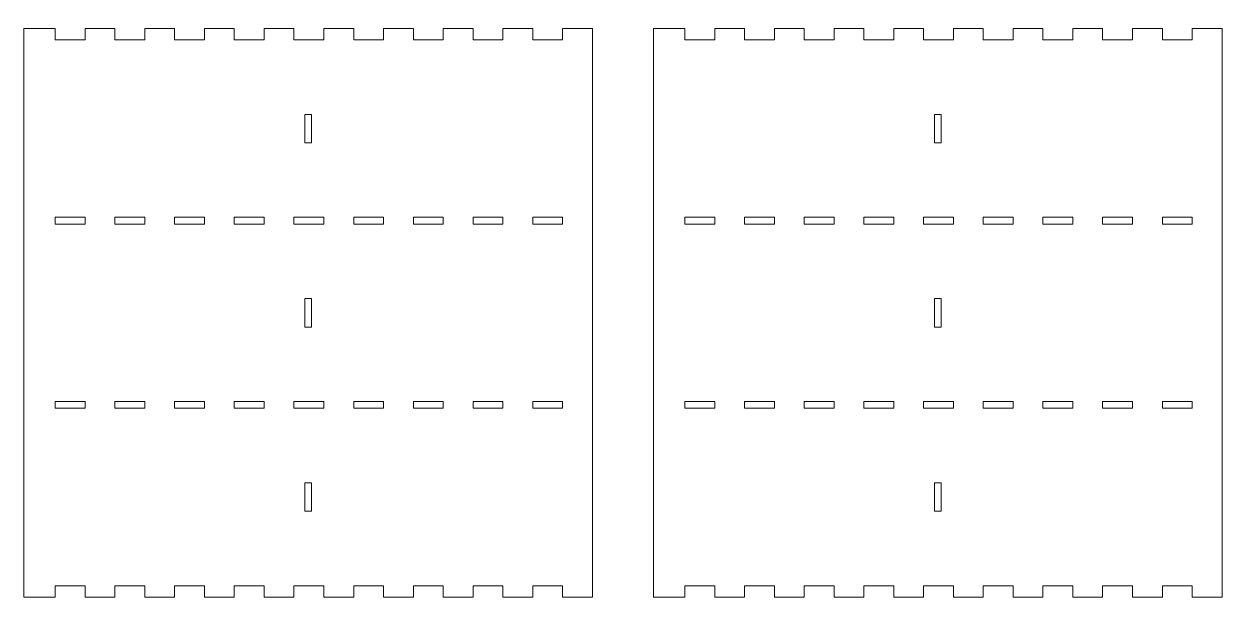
# Model space of a CAD drawing. Header units: centimetres. Extents: x -298 to 0, y -88 to 63.
# Drawn here: x -63.5 to -0.3, y -11.6 to 18.6 of the extents above; entities that cross this region are included whole.
import ezdxf

# ---------------------------------------------------------------- set-up
doc = ezdxf.new("R2010")
doc.units = ezdxf.units.CM
doc.header["$MEASUREMENT"] = 0
doc.layers.add('layer 1', color=7, linetype='Continuous')

msp = doc.modelspace()

# ---------------------------------------------------------------- linework, layer by layer
at = {"layer": 'layer 1', "lineweight": 15}
for points in [[(-47.31915, 42.87031), (-47.31915, 43.53857), (-47.86088, 44.08031), (-48.52915, 44.08031), (-48.52915, 44.08031), (-49.19741, 44.08031), (-49.73915, 43.53858), (-49.73915, 42.87031), (-49.73915, 42.87031), (-49.73915, 42.20205), (-49.19742, 41.66031), (-48.52915, 41.66031), (-48.52915, 41.66031), (-47.86089, 41.66031), (-47.31915, 42.20204), (-47.31915, 42.8703), (-47.31915, 62.9181), (-47.31915, 2.77471), (-47.31915, 42.87031)], [(-14.09206, 42.87031), (-14.09206, 43.53857), (-14.63379, 44.08031), (-15.30206, 44.08031), (-15.30206, 44.08031), (-15.97032, 44.08031), (-16.51206, 43.53858), (-16.51206, 42.87031), (-16.51206, 42.87031), (-16.51206, 42.20205), (-15.97033, 41.66031), (-15.30206, 41.66031), (-15.30206, 41.66031), (-14.6338, 41.66031), (-14.09206, 42.20204), (-14.09206, 42.8703), (-14.09206, 62.9181), (-14.09206, 2.77471), (-14.09206, 42.87031)]]:
    msp.add_open_spline(points, degree=3, knots=[0, 0, 0, 0, 0.2, 0.2, 0.2, 0.2, 0.4, 0.4, 0.4, 0.4, 0.6, 0.6, 0.6, 0.6, 1, 1, 1, 1.00001, 1.00001, 1.00001, 1.00001], dxfattribs=at)
for points in [[(-61.88465, 18.38096), (-61.88465, 18.38096), (-63.53465, 18.38096), (-63.53465, 18.38096)], [(-63.53465, 18.38096), (-63.53465, 18.38096), (-63.53465, -11.61904), (-63.53465, -11.61904)], [(-61.88465, 17.78096), (-61.88465, 17.78096), (-61.88465, 18.38096), (-61.88465, 18.38096)], [(-58.73465, 18.38096), (-58.73465, 18.38096), (-60.30965, 18.38096), (-60.30965, 18.38096)], [(-60.30965, 18.38096), (-60.30965, 18.38096), (-60.30965, 17.78096), (-60.30965, 17.78096)], [(-58.73465, 17.78096), (-58.73465, 17.78096), (-58.73465, 18.38096), (-58.73465, 18.38096)], [(-55.58465, 18.38096), (-55.58465, 18.38096), (-57.15965, 18.38096), (-57.15965, 18.38096)], [(-57.15965, 18.38096), (-57.15965, 18.38096), (-57.15965, 17.78096), (-57.15965, 17.78096)], [(-55.58465, 17.78096), (-55.58465, 17.78096), (-55.58465, 18.38096), (-55.58465, 18.38096)], [(-52.43465, 18.38096), (-52.43465, 18.38096), (-54.00965, 18.38096), (-54.00965, 18.38096)], [(-54.00965, 18.38096), (-54.00965, 18.38096), (-54.00965, 17.78096), (-54.00965, 17.78096)], [(-52.43465, 17.78096), (-52.43465, 17.78096), (-52.43465, 18.38096), (-52.43465, 18.38096)], [(-49.28465, 18.38096), (-49.28465, 18.38096), (-50.85965, 18.38096), (-50.85965, 18.38096)], [(-50.85965, 18.38096), (-50.85965, 18.38096), (-50.85965, 17.78096), (-50.85965, 17.78096)], [(-49.28465, 17.78096), (-49.28465, 17.78096), (-49.28465, 18.38096), (-49.28465, 18.38096)], [(-46.13465, 18.38096), (-46.13465, 18.38096), (-47.70965, 18.38096), (-47.70965, 18.38096)], [(-47.70965, 18.38096), (-47.70965, 18.38096), (-47.70965, 17.78096), (-47.70965, 17.78096)], [(-46.13465, 17.78096), (-46.13465, 17.78096), (-46.13465, 18.38096), (-46.13465, 18.38096)], [(-42.98465, 18.38096), (-42.98465, 18.38096), (-44.55965, 18.38096), (-44.55965, 18.38096)], [(-44.55965, 18.38096), (-44.55965, 18.38096), (-44.55965, 17.78096), (-44.55965, 17.78096)], [(-42.98465, 17.78096), (-42.98465, 17.78096), (-42.98465, 18.38096), (-42.98465, 18.38096)], [(-39.83465, 18.38096), (-39.83465, 18.38096), (-41.40965, 18.38096), (-41.40965, 18.38096)], [(-41.40965, 18.38096), (-41.40965, 18.38096), (-41.40965, 17.78096), (-41.40965, 17.78096)], [(-39.83465, 17.78096), (-39.83465, 17.78096), (-39.83465, 18.38096), (-39.83465, 18.38096)], [(-36.68465, 18.38096), (-36.68465, 18.38096), (-38.25965, 18.38096), (-38.25965, 18.38096)], [(-38.25965, 18.38096), (-38.25965, 18.38096), (-38.25965, 17.78096), (-38.25965, 17.78096)], [(-36.68465, 17.78096), (-36.68465, 17.78096), (-36.68465, 18.38096), (-36.68465, 18.38096)], [(-33.53465, 18.38096), (-33.53465, 18.38096), (-35.10965, 18.38096), (-35.10965, 18.38096)], [(-35.10965, 18.38096), (-35.10965, 18.38096), (-35.10965, 17.78096), (-35.10965, 17.78096)], [(-33.53465, -11.61904), (-33.53465, -11.61904), (-33.53465, 18.38096), (-33.53465, 18.38096)], [(-28.65756, 18.38096), (-28.65756, 18.38096), (-30.30756, 18.38096), (-30.30756, 18.38096)], [(-30.30756, 18.38096), (-30.30756, 18.38096), (-30.30756, -11.61904), (-30.30756, -11.61904)], [(-28.65756, 17.78096), (-28.65756, 17.78096), (-28.65756, 18.38096), (-28.65756, 18.38096)], [(-25.50756, 18.38096), (-25.50756, 18.38096), (-27.08256, 18.38096), (-27.08256, 18.38096)], [(-27.08256, 18.38096), (-27.08256, 18.38096), (-27.08256, 17.78096), (-27.08256, 17.78096)], [(-25.50756, 17.78096), (-25.50756, 17.78096), (-25.50756, 18.38096), (-25.50756, 18.38096)], [(-22.35756, 18.38096), (-22.35756, 18.38096), (-23.93256, 18.38096), (-23.93256, 18.38096)], [(-23.93256, 18.38096), (-23.93256, 18.38096), (-23.93256, 17.78096), (-23.93256, 17.78096)], [(-22.35756, 17.78096), (-22.35756, 17.78096), (-22.35756, 18.38096), (-22.35756, 18.38096)], [(-19.20756, 18.38096), (-19.20756, 18.38096), (-20.78256, 18.38096), (-20.78256, 18.38096)], [(-20.78256, 18.38096), (-20.78256, 18.38096), (-20.78256, 17.78096), (-20.78256, 17.78096)], [(-19.20756, 17.78096), (-19.20756, 17.78096), (-19.20756, 18.38096), (-19.20756, 18.38096)], [(-16.05756, 18.38096), (-16.05756, 18.38096), (-17.63256, 18.38096), (-17.63256, 18.38096)], [(-17.63256, 18.38096), (-17.63256, 18.38096), (-17.63256, 17.78096), (-17.63256, 17.78096)], [(-16.05756, 17.78096), (-16.05756, 17.78096), (-16.05756, 18.38096), (-16.05756, 18.38096)], [(-12.90756, 18.38096), (-12.90756, 18.38096), (-14.48256, 18.38096), (-14.48256, 18.38096)], [(-14.48256, 18.38096), (-14.48256, 18.38096), (-14.48256, 17.78096), (-14.48256, 17.78096)], [(-12.90756, 17.78096), (-12.90756, 17.78096), (-12.90756, 18.38096), (-12.90756, 18.38096)], [(-9.75756, 18.38096), (-9.75756, 18.38096), (-11.33256, 18.38096), (-11.33256, 18.38096)], [(-11.33256, 18.38096), (-11.33256, 18.38096), (-11.33256, 17.78096), (-11.33256, 17.78096)], [(-9.75756, 17.78096), (-9.75756, 17.78096), (-9.75756, 18.38096), (-9.75756, 18.38096)], [(-6.60756, 18.38096), (-6.60756, 18.38096), (-8.18256, 18.38096), (-8.18256, 18.38096)], [(-8.18256, 18.38096), (-8.18256, 18.38096), (-8.18256, 17.78096), (-8.18256, 17.78096)], [(-6.60756, 17.78096), (-6.60756, 17.78096), (-6.60756, 18.38096), (-6.60756, 18.38096)], [(-3.45756, 18.38096), (-3.45756, 18.38096), (-5.03256, 18.38096), (-5.03256, 18.38096)], [(-5.03256, 18.38096), (-5.03256, 18.38096), (-5.03256, 17.78096), (-5.03256, 17.78096)], [(-3.45756, 17.78096), (-3.45756, 17.78096), (-3.45756, 18.38096), (-3.45756, 18.38096)], [(-0.30756, 18.38096), (-0.30756, 18.38096), (-1.88256, 18.38096), (-1.88256, 18.38096)], [(-1.88256, 18.38096), (-1.88256, 18.38096), (-1.88256, 17.78096), (-1.88256, 17.78096)], [(-0.30756, -11.61904), (-0.30756, -11.61904), (-0.30756, 18.38096), (-0.30756, 18.38096)], [(-60.30965, 17.78096), (-60.30965, 17.78096), (-61.88465, 17.78096), (-61.88465, 17.78096)], [(-57.15965, 17.78096), (-57.15965, 17.78096), (-58.73465, 17.78096), (-58.73465, 17.78096)], [(-54.00965, 17.78096), (-54.00965, 17.78096), (-55.58465, 17.78096), (-55.58465, 17.78096)], [(-50.85965, 17.78096), (-50.85965, 17.78096), (-52.43465, 17.78096), (-52.43465, 17.78096)], [(-47.70965, 17.78096), (-47.70965, 17.78096), (-49.28465, 17.78096), (-49.28465, 17.78096)], [(-44.55965, 17.78096), (-44.55965, 17.78096), (-46.13465, 17.78096), (-46.13465, 17.78096)], [(-41.40965, 17.78096), (-41.40965, 17.78096), (-42.98465, 17.78096), (-42.98465, 17.78096)], [(-38.25965, 17.78096), (-38.25965, 17.78096), (-39.83465, 17.78096), (-39.83465, 17.78096)], [(-35.10965, 17.78096), (-35.10965, 17.78096), (-36.68465, 17.78096), (-36.68465, 17.78096)], [(-27.08256, 17.78096), (-27.08256, 17.78096), (-28.65756, 17.78096), (-28.65756, 17.78096)], [(-23.93256, 17.78096), (-23.93256, 17.78096), (-25.50756, 17.78096), (-25.50756, 17.78096)], [(-20.78256, 17.78096), (-20.78256, 17.78096), (-22.35756, 17.78096), (-22.35756, 17.78096)], [(-17.63256, 17.78096), (-17.63256, 17.78096), (-19.20756, 17.78096), (-19.20756, 17.78096)], [(-14.48256, 17.78096), (-14.48256, 17.78096), (-16.05756, 17.78096), (-16.05756, 17.78096)], [(-11.33256, 17.78096), (-11.33256, 17.78096), (-12.90756, 17.78096), (-12.90756, 17.78096)], [(-8.18256, 17.78096), (-8.18256, 17.78096), (-9.75756, 17.78096), (-9.75756, 17.78096)], [(-5.03256, 17.78096), (-5.03256, 17.78096), (-6.60756, 17.78096), (-6.60756, 17.78096)], [(-1.88256, 17.78096), (-1.88256, 17.78096), (-3.45756, 17.78096), (-3.45756, 17.78096)], [(-48.71465, 13.85096), (-48.71465, 13.85096), (-48.71465, 12.35096), (-48.71465, 12.35096)], [(-48.35465, 13.85096), (-48.35465, 13.85096), (-48.71465, 13.85096), (-48.71465, 13.85096)], [(-48.35465, 12.35096), (-48.35465, 12.35096), (-48.35465, 13.85096), (-48.35465, 13.85096)], [(-15.48756, 13.85096), (-15.48756, 13.85096), (-15.48756, 12.35096), (-15.48756, 12.35096)], [(-15.12756, 13.85096), (-15.12756, 13.85096), (-15.48756, 13.85096), (-15.48756, 13.85096)], [(-15.12756, 12.35096), (-15.12756, 12.35096), (-15.12756, 13.85096), (-15.12756, 13.85096)], [(-48.71465, 12.35096), (-48.71465, 12.35096), (-48.35465, 12.35096), (-48.35465, 12.35096)], [(-15.48756, 12.35096), (-15.48756, 12.35096), (-15.12756, 12.35096), (-15.12756, 12.35096)], [(-60.30965, 8.42096), (-60.30965, 8.42096), (-61.88465, 8.42096), (-61.88465, 8.42096)], [(-61.88465, 8.42096), (-61.88465, 8.42096), (-61.88465, 8.06096), (-61.88465, 8.06096)], [(-60.30965, 8.06096), (-60.30965, 8.06096), (-60.30965, 8.42096), (-60.30965, 8.42096)], [(-57.15965, 8.42096), (-57.15965, 8.42096), (-58.73465, 8.42096), (-58.73465, 8.42096)], [(-58.73465, 8.42096), (-58.73465, 8.42096), (-58.73465, 8.06096), (-58.73465, 8.06096)], [(-57.15965, 8.06096), (-57.15965, 8.06096), (-57.15965, 8.42096), (-57.15965, 8.42096)], [(-54.00965, 8.42096), (-54.00965, 8.42096), (-55.58465, 8.42096), (-55.58465, 8.42096)], [(-55.58465, 8.42096), (-55.58465, 8.42096), (-55.58465, 8.06096), (-55.58465, 8.06096)], [(-54.00965, 8.06096), (-54.00965, 8.06096), (-54.00965, 8.42096), (-54.00965, 8.42096)], [(-50.85965, 8.42096), (-50.85965, 8.42096), (-52.43465, 8.42096), (-52.43465, 8.42096)], [(-52.43465, 8.42096), (-52.43465, 8.42096), (-52.43465, 8.06096), (-52.43465, 8.06096)], [(-50.85965, 8.06096), (-50.85965, 8.06096), (-50.85965, 8.42096), (-50.85965, 8.42096)], [(-47.70965, 8.42096), (-47.70965, 8.42096), (-49.28465, 8.42096), (-49.28465, 8.42096)], [(-49.28465, 8.42096), (-49.28465, 8.42096), (-49.28465, 8.06096), (-49.28465, 8.06096)], [(-47.70965, 8.06096), (-47.70965, 8.06096), (-47.70965, 8.42096), (-47.70965, 8.42096)], [(-44.55965, 8.42096), (-44.55965, 8.42096), (-46.13465, 8.42096), (-46.13465, 8.42096)], [(-46.13465, 8.42096), (-46.13465, 8.42096), (-46.13465, 8.06096), (-46.13465, 8.06096)], [(-44.55965, 8.06096), (-44.55965, 8.06096), (-44.55965, 8.42096), (-44.55965, 8.42096)], [(-41.40965, 8.42096), (-41.40965, 8.42096), (-42.98465, 8.42096), (-42.98465, 8.42096)], [(-42.98465, 8.42096), (-42.98465, 8.42096), (-42.98465, 8.06096), (-42.98465, 8.06096)], [(-41.40965, 8.06096), (-41.40965, 8.06096), (-41.40965, 8.42096), (-41.40965, 8.42096)], [(-38.25965, 8.42096), (-38.25965, 8.42096), (-39.83465, 8.42096), (-39.83465, 8.42096)], [(-39.83465, 8.42096), (-39.83465, 8.42096), (-39.83465, 8.06096), (-39.83465, 8.06096)], [(-38.25965, 8.06096), (-38.25965, 8.06096), (-38.25965, 8.42096), (-38.25965, 8.42096)], [(-36.68465, 8.42096), (-36.68465, 8.42096), (-36.68465, 8.06096), (-36.68465, 8.06096)], [(-35.10965, 8.42096), (-35.10965, 8.42096), (-36.68465, 8.42096), (-36.68465, 8.42096)], [(-35.10965, 8.06096), (-35.10965, 8.06096), (-35.10965, 8.42096), (-35.10965, 8.42096)], [(-27.08256, 8.42096), (-27.08256, 8.42096), (-28.65756, 8.42096), (-28.65756, 8.42096)], [(-28.65756, 8.42096), (-28.65756, 8.42096), (-28.65756, 8.06096), (-28.65756, 8.06096)], [(-27.08256, 8.06096), (-27.08256, 8.06096), (-27.08256, 8.42096), (-27.08256, 8.42096)], [(-23.93256, 8.42096), (-23.93256, 8.42096), (-25.50756, 8.42096), (-25.50756, 8.42096)], [(-25.50756, 8.42096), (-25.50756, 8.42096), (-25.50756, 8.06096), (-25.50756, 8.06096)], [(-23.93256, 8.06096), (-23.93256, 8.06096), (-23.93256, 8.42096), (-23.93256, 8.42096)], [(-20.78256, 8.42096), (-20.78256, 8.42096), (-22.35756, 8.42096), (-22.35756, 8.42096)], [(-22.35756, 8.42096), (-22.35756, 8.42096), (-22.35756, 8.06096), (-22.35756, 8.06096)], [(-20.78256, 8.06096), (-20.78256, 8.06096), (-20.78256, 8.42096), (-20.78256, 8.42096)], [(-17.63256, 8.42096), (-17.63256, 8.42096), (-19.20756, 8.42096), (-19.20756, 8.42096)], [(-19.20756, 8.42096), (-19.20756, 8.42096), (-19.20756, 8.06096), (-19.20756, 8.06096)], [(-17.63256, 8.06096), (-17.63256, 8.06096), (-17.63256, 8.42096), (-17.63256, 8.42096)], [(-14.48256, 8.42096), (-14.48256, 8.42096), (-16.05756, 8.42096), (-16.05756, 8.42096)], [(-16.05756, 8.42096), (-16.05756, 8.42096), (-16.05756, 8.06096), (-16.05756, 8.06096)], [(-14.48256, 8.06096), (-14.48256, 8.06096), (-14.48256, 8.42096), (-14.48256, 8.42096)], [(-11.33256, 8.42096), (-11.33256, 8.42096), (-12.90756, 8.42096), (-12.90756, 8.42096)], [(-12.90756, 8.42096), (-12.90756, 8.42096), (-12.90756, 8.06096), (-12.90756, 8.06096)], [(-11.33256, 8.06096), (-11.33256, 8.06096), (-11.33256, 8.42096), (-11.33256, 8.42096)], [(-8.18256, 8.42096), (-8.18256, 8.42096), (-9.75756, 8.42096), (-9.75756, 8.42096)], [(-9.75756, 8.42096), (-9.75756, 8.42096), (-9.75756, 8.06096), (-9.75756, 8.06096)], [(-8.18256, 8.06096), (-8.18256, 8.06096), (-8.18256, 8.42096), (-8.18256, 8.42096)], [(-5.03256, 8.42096), (-5.03256, 8.42096), (-6.60756, 8.42096), (-6.60756, 8.42096)], [(-6.60756, 8.42096), (-6.60756, 8.42096), (-6.60756, 8.06096), (-6.60756, 8.06096)], [(-5.03256, 8.06096), (-5.03256, 8.06096), (-5.03256, 8.42096), (-5.03256, 8.42096)], [(-3.45756, 8.42096), (-3.45756, 8.42096), (-3.45756, 8.06096), (-3.45756, 8.06096)], [(-1.88256, 8.42096), (-1.88256, 8.42096), (-3.45756, 8.42096), (-3.45756, 8.42096)], [(-1.88256, 8.06096), (-1.88256, 8.06096), (-1.88256, 8.42096), (-1.88256, 8.42096)], [(-61.88465, 8.06096), (-61.88465, 8.06096), (-60.30965, 8.06096), (-60.30965, 8.06096)], [(-58.73465, 8.06096), (-58.73465, 8.06096), (-57.15965, 8.06096), (-57.15965, 8.06096)], [(-55.58465, 8.06096), (-55.58465, 8.06096), (-54.00965, 8.06096), (-54.00965, 8.06096)], [(-52.43465, 8.06096), (-52.43465, 8.06096), (-50.85965, 8.06096), (-50.85965, 8.06096)], [(-49.28465, 8.06096), (-49.28465, 8.06096), (-47.70965, 8.06096), (-47.70965, 8.06096)], [(-46.13465, 8.06096), (-46.13465, 8.06096), (-44.55965, 8.06096), (-44.55965, 8.06096)], [(-42.98465, 8.06096), (-42.98465, 8.06096), (-41.40965, 8.06096), (-41.40965, 8.06096)], [(-39.83465, 8.06096), (-39.83465, 8.06096), (-38.25965, 8.06096), (-38.25965, 8.06096)], [(-36.68465, 8.06096), (-36.68465, 8.06096), (-35.10965, 8.06096), (-35.10965, 8.06096)], [(-28.65756, 8.06096), (-28.65756, 8.06096), (-27.08256, 8.06096), (-27.08256, 8.06096)], [(-25.50756, 8.06096), (-25.50756, 8.06096), (-23.93256, 8.06096), (-23.93256, 8.06096)], [(-22.35756, 8.06096), (-22.35756, 8.06096), (-20.78256, 8.06096), (-20.78256, 8.06096)], [(-19.20756, 8.06096), (-19.20756, 8.06096), (-17.63256, 8.06096), (-17.63256, 8.06096)], [(-16.05756, 8.06096), (-16.05756, 8.06096), (-14.48256, 8.06096), (-14.48256, 8.06096)], [(-12.90756, 8.06096), (-12.90756, 8.06096), (-11.33256, 8.06096), (-11.33256, 8.06096)], [(-9.75756, 8.06096), (-9.75756, 8.06096), (-8.18256, 8.06096), (-8.18256, 8.06096)], [(-6.60756, 8.06096), (-6.60756, 8.06096), (-5.03256, 8.06096), (-5.03256, 8.06096)], [(-3.45756, 8.06096), (-3.45756, 8.06096), (-1.88256, 8.06096), (-1.88256, 8.06096)], [(-48.71465, 4.13096), (-48.71465, 4.13096), (-48.71465, 2.63096), (-48.71465, 2.63096)], [(-48.35465, 4.13096), (-48.35465, 4.13096), (-48.71465, 4.13096), (-48.71465, 4.13096)], [(-48.35465, 2.63096), (-48.35465, 2.63096), (-48.35465, 4.13096), (-48.35465, 4.13096)], [(-15.48756, 4.13096), (-15.48756, 4.13096), (-15.48756, 2.63096), (-15.48756, 2.63096)], [(-15.12756, 4.13096), (-15.12756, 4.13096), (-15.48756, 4.13096), (-15.48756, 4.13096)], [(-15.12756, 2.63096), (-15.12756, 2.63096), (-15.12756, 4.13096), (-15.12756, 4.13096)], [(-48.71465, 2.63096), (-48.71465, 2.63096), (-48.35465, 2.63096), (-48.35465, 2.63096)], [(-15.48756, 2.63096), (-15.48756, 2.63096), (-15.12756, 2.63096), (-15.12756, 2.63096)], [(-61.88465, -1.29904), (-61.88465, -1.29904), (-61.88465, -1.65904), (-61.88465, -1.65904)], [(-60.30965, -1.29904), (-60.30965, -1.29904), (-61.88465, -1.29904), (-61.88465, -1.29904)], [(-61.88465, -1.65904), (-61.88465, -1.65904), (-60.30965, -1.65904), (-60.30965, -1.65904)], [(-60.30965, -1.65904), (-60.30965, -1.65904), (-60.30965, -1.29904), (-60.30965, -1.29904)], [(-58.73465, -1.29904), (-58.73465, -1.29904), (-58.73465, -1.65904), (-58.73465, -1.65904)], [(-57.15965, -1.29904), (-57.15965, -1.29904), (-58.73465, -1.29904), (-58.73465, -1.29904)], [(-58.73465, -1.65904), (-58.73465, -1.65904), (-57.15965, -1.65904), (-57.15965, -1.65904)], [(-57.15965, -1.65904), (-57.15965, -1.65904), (-57.15965, -1.29904), (-57.15965, -1.29904)], [(-55.58465, -1.29904), (-55.58465, -1.29904), (-55.58465, -1.65904), (-55.58465, -1.65904)], [(-54.00965, -1.29904), (-54.00965, -1.29904), (-55.58465, -1.29904), (-55.58465, -1.29904)], [(-55.58465, -1.65904), (-55.58465, -1.65904), (-54.00965, -1.65904), (-54.00965, -1.65904)], [(-54.00965, -1.65904), (-54.00965, -1.65904), (-54.00965, -1.29904), (-54.00965, -1.29904)], [(-52.43465, -1.29904), (-52.43465, -1.29904), (-52.43465, -1.65904), (-52.43465, -1.65904)], [(-50.85965, -1.29904), (-50.85965, -1.29904), (-52.43465, -1.29904), (-52.43465, -1.29904)], [(-52.43465, -1.65904), (-52.43465, -1.65904), (-50.85965, -1.65904), (-50.85965, -1.65904)], [(-50.85965, -1.65904), (-50.85965, -1.65904), (-50.85965, -1.29904), (-50.85965, -1.29904)], [(-49.28465, -1.29904), (-49.28465, -1.29904), (-49.28465, -1.65904), (-49.28465, -1.65904)], [(-47.70965, -1.29904), (-47.70965, -1.29904), (-49.28465, -1.29904), (-49.28465, -1.29904)], [(-49.28465, -1.65904), (-49.28465, -1.65904), (-47.70965, -1.65904), (-47.70965, -1.65904)], [(-47.70965, -1.65904), (-47.70965, -1.65904), (-47.70965, -1.29904), (-47.70965, -1.29904)], [(-46.13465, -1.29904), (-46.13465, -1.29904), (-46.13465, -1.65904), (-46.13465, -1.65904)], [(-44.55965, -1.29904), (-44.55965, -1.29904), (-46.13465, -1.29904), (-46.13465, -1.29904)], [(-46.13465, -1.65904), (-46.13465, -1.65904), (-44.55965, -1.65904), (-44.55965, -1.65904)], [(-44.55965, -1.65904), (-44.55965, -1.65904), (-44.55965, -1.29904), (-44.55965, -1.29904)], [(-42.98465, -1.29904), (-42.98465, -1.29904), (-42.98465, -1.65904), (-42.98465, -1.65904)], [(-41.40965, -1.29904), (-41.40965, -1.29904), (-42.98465, -1.29904), (-42.98465, -1.29904)], [(-42.98465, -1.65904), (-42.98465, -1.65904), (-41.40965, -1.65904), (-41.40965, -1.65904)], [(-41.40965, -1.65904), (-41.40965, -1.65904), (-41.40965, -1.29904), (-41.40965, -1.29904)], [(-39.83465, -1.29904), (-39.83465, -1.29904), (-39.83465, -1.65904), (-39.83465, -1.65904)], [(-38.25965, -1.29904), (-38.25965, -1.29904), (-39.83465, -1.29904), (-39.83465, -1.29904)], [(-39.83465, -1.65904), (-39.83465, -1.65904), (-38.25965, -1.65904), (-38.25965, -1.65904)], [(-38.25965, -1.65904), (-38.25965, -1.65904), (-38.25965, -1.29904), (-38.25965, -1.29904)], [(-36.68465, -1.29904), (-36.68465, -1.29904), (-36.68465, -1.65904), (-36.68465, -1.65904)], [(-35.10965, -1.29904), (-35.10965, -1.29904), (-36.68465, -1.29904), (-36.68465, -1.29904)], [(-36.68465, -1.65904), (-36.68465, -1.65904), (-35.10965, -1.65904), (-35.10965, -1.65904)], [(-35.10965, -1.65904), (-35.10965, -1.65904), (-35.10965, -1.29904), (-35.10965, -1.29904)], [(-28.65756, -1.29904), (-28.65756, -1.29904), (-28.65756, -1.65904), (-28.65756, -1.65904)], [(-27.08256, -1.29904), (-27.08256, -1.29904), (-28.65756, -1.29904), (-28.65756, -1.29904)], [(-28.65756, -1.65904), (-28.65756, -1.65904), (-27.08256, -1.65904), (-27.08256, -1.65904)], [(-27.08256, -1.65904), (-27.08256, -1.65904), (-27.08256, -1.29904), (-27.08256, -1.29904)], [(-25.50756, -1.29904), (-25.50756, -1.29904), (-25.50756, -1.65904), (-25.50756, -1.65904)], [(-23.93256, -1.29904), (-23.93256, -1.29904), (-25.50756, -1.29904), (-25.50756, -1.29904)], [(-25.50756, -1.65904), (-25.50756, -1.65904), (-23.93256, -1.65904), (-23.93256, -1.65904)], [(-23.93256, -1.65904), (-23.93256, -1.65904), (-23.93256, -1.29904), (-23.93256, -1.29904)], [(-22.35756, -1.29904), (-22.35756, -1.29904), (-22.35756, -1.65904), (-22.35756, -1.65904)], [(-20.78256, -1.29904), (-20.78256, -1.29904), (-22.35756, -1.29904), (-22.35756, -1.29904)], [(-22.35756, -1.65904), (-22.35756, -1.65904), (-20.78256, -1.65904), (-20.78256, -1.65904)], [(-20.78256, -1.65904), (-20.78256, -1.65904), (-20.78256, -1.29904), (-20.78256, -1.29904)], [(-19.20756, -1.29904), (-19.20756, -1.29904), (-19.20756, -1.65904), (-19.20756, -1.65904)], [(-17.63256, -1.29904), (-17.63256, -1.29904), (-19.20756, -1.29904), (-19.20756, -1.29904)], [(-19.20756, -1.65904), (-19.20756, -1.65904), (-17.63256, -1.65904), (-17.63256, -1.65904)], [(-17.63256, -1.65904), (-17.63256, -1.65904), (-17.63256, -1.29904), (-17.63256, -1.29904)], [(-16.05756, -1.29904), (-16.05756, -1.29904), (-16.05756, -1.65904), (-16.05756, -1.65904)], [(-14.48256, -1.29904), (-14.48256, -1.29904), (-16.05756, -1.29904), (-16.05756, -1.29904)], [(-16.05756, -1.65904), (-16.05756, -1.65904), (-14.48256, -1.65904), (-14.48256, -1.65904)], [(-14.48256, -1.65904), (-14.48256, -1.65904), (-14.48256, -1.29904), (-14.48256, -1.29904)], [(-12.90756, -1.29904), (-12.90756, -1.29904), (-12.90756, -1.65904), (-12.90756, -1.65904)], [(-11.33256, -1.29904), (-11.33256, -1.29904), (-12.90756, -1.29904), (-12.90756, -1.29904)], [(-12.90756, -1.65904), (-12.90756, -1.65904), (-11.33256, -1.65904), (-11.33256, -1.65904)], [(-11.33256, -1.65904), (-11.33256, -1.65904), (-11.33256, -1.29904), (-11.33256, -1.29904)], [(-9.75756, -1.29904), (-9.75756, -1.29904), (-9.75756, -1.65904), (-9.75756, -1.65904)], [(-8.18256, -1.29904), (-8.18256, -1.29904), (-9.75756, -1.29904), (-9.75756, -1.29904)], [(-9.75756, -1.65904), (-9.75756, -1.65904), (-8.18256, -1.65904), (-8.18256, -1.65904)], [(-8.18256, -1.65904), (-8.18256, -1.65904), (-8.18256, -1.29904), (-8.18256, -1.29904)], [(-6.60756, -1.29904), (-6.60756, -1.29904), (-6.60756, -1.65904), (-6.60756, -1.65904)], [(-5.03256, -1.29904), (-5.03256, -1.29904), (-6.60756, -1.29904), (-6.60756, -1.29904)], [(-6.60756, -1.65904), (-6.60756, -1.65904), (-5.03256, -1.65904), (-5.03256, -1.65904)], [(-5.03256, -1.65904), (-5.03256, -1.65904), (-5.03256, -1.29904), (-5.03256, -1.29904)], [(-3.45756, -1.29904), (-3.45756, -1.29904), (-3.45756, -1.65904), (-3.45756, -1.65904)], [(-1.88256, -1.29904), (-1.88256, -1.29904), (-3.45756, -1.29904), (-3.45756, -1.29904)], [(-3.45756, -1.65904), (-3.45756, -1.65904), (-1.88256, -1.65904), (-1.88256, -1.65904)], [(-1.88256, -1.65904), (-1.88256, -1.65904), (-1.88256, -1.29904), (-1.88256, -1.29904)], [(-48.71465, -5.58904), (-48.71465, -5.58904), (-48.71465, -7.08904), (-48.71465, -7.08904)], [(-48.35465, -5.58904), (-48.35465, -5.58904), (-48.71465, -5.58904), (-48.71465, -5.58904)], [(-48.35465, -7.08904), (-48.35465, -7.08904), (-48.35465, -5.58904), (-48.35465, -5.58904)], [(-15.48756, -5.58904), (-15.48756, -5.58904), (-15.48756, -7.08904), (-15.48756, -7.08904)], [(-15.12756, -5.58904), (-15.12756, -5.58904), (-15.48756, -5.58904), (-15.48756, -5.58904)], [(-15.12756, -7.08904), (-15.12756, -7.08904), (-15.12756, -5.58904), (-15.12756, -5.58904)], [(-48.71465, -7.08904), (-48.71465, -7.08904), (-48.35465, -7.08904), (-48.35465, -7.08904)], [(-15.48756, -7.08904), (-15.48756, -7.08904), (-15.12756, -7.08904), (-15.12756, -7.08904)], [(-61.88465, -11.61904), (-61.88465, -11.61904), (-61.88465, -11.01904), (-61.88465, -11.01904)], [(-61.88465, -11.01904), (-61.88465, -11.01904), (-60.30965, -11.01904), (-60.30965, -11.01904)], [(-60.30965, -11.01904), (-60.30965, -11.01904), (-60.30965, -11.61904), (-60.30965, -11.61904)], [(-58.73465, -11.61904), (-58.73465, -11.61904), (-58.73465, -11.01904), (-58.73465, -11.01904)], [(-58.73465, -11.01904), (-58.73465, -11.01904), (-57.15965, -11.01904), (-57.15965, -11.01904)], [(-57.15965, -11.01904), (-57.15965, -11.01904), (-57.15965, -11.61904), (-57.15965, -11.61904)], [(-55.58465, -11.61904), (-55.58465, -11.61904), (-55.58465, -11.01904), (-55.58465, -11.01904)], [(-55.58465, -11.01904), (-55.58465, -11.01904), (-54.00965, -11.01904), (-54.00965, -11.01904)], [(-54.00965, -11.01904), (-54.00965, -11.01904), (-54.00965, -11.61904), (-54.00965, -11.61904)], [(-52.43465, -11.61904), (-52.43465, -11.61904), (-52.43465, -11.01904), (-52.43465, -11.01904)], [(-52.43465, -11.01904), (-52.43465, -11.01904), (-50.85965, -11.01904), (-50.85965, -11.01904)], [(-50.85965, -11.01904), (-50.85965, -11.01904), (-50.85965, -11.61904), (-50.85965, -11.61904)], [(-49.28465, -11.61904), (-49.28465, -11.61904), (-49.28465, -11.01904), (-49.28465, -11.01904)], [(-49.28465, -11.01904), (-49.28465, -11.01904), (-47.70965, -11.01904), (-47.70965, -11.01904)], [(-47.70965, -11.01904), (-47.70965, -11.01904), (-47.70965, -11.61904), (-47.70965, -11.61904)], [(-46.13465, -11.61904), (-46.13465, -11.61904), (-46.13465, -11.01904), (-46.13465, -11.01904)], [(-46.13465, -11.01904), (-46.13465, -11.01904), (-44.55965, -11.01904), (-44.55965, -11.01904)], [(-44.55965, -11.01904), (-44.55965, -11.01904), (-44.55965, -11.61904), (-44.55965, -11.61904)], [(-42.98465, -11.61904), (-42.98465, -11.61904), (-42.98465, -11.01904), (-42.98465, -11.01904)], [(-42.98465, -11.01904), (-42.98465, -11.01904), (-41.40965, -11.01904), (-41.40965, -11.01904)], [(-41.40965, -11.01904), (-41.40965, -11.01904), (-41.40965, -11.61904), (-41.40965, -11.61904)], [(-39.83465, -11.61904), (-39.83465, -11.61904), (-39.83465, -11.01904), (-39.83465, -11.01904)], [(-39.83465, -11.01904), (-39.83465, -11.01904), (-38.25965, -11.01904), (-38.25965, -11.01904)], [(-38.25965, -11.01904), (-38.25965, -11.01904), (-38.25965, -11.61904), (-38.25965, -11.61904)], [(-36.68465, -11.61904), (-36.68465, -11.61904), (-36.68465, -11.01904), (-36.68465, -11.01904)], [(-36.68465, -11.01904), (-36.68465, -11.01904), (-35.10965, -11.01904), (-35.10965, -11.01904)], [(-35.10965, -11.01904), (-35.10965, -11.01904), (-35.10965, -11.61904), (-35.10965, -11.61904)], [(-28.65756, -11.61904), (-28.65756, -11.61904), (-28.65756, -11.01904), (-28.65756, -11.01904)], [(-28.65756, -11.01904), (-28.65756, -11.01904), (-27.08256, -11.01904), (-27.08256, -11.01904)], [(-27.08256, -11.01904), (-27.08256, -11.01904), (-27.08256, -11.61904), (-27.08256, -11.61904)], [(-25.50756, -11.61904), (-25.50756, -11.61904), (-25.50756, -11.01904), (-25.50756, -11.01904)], [(-25.50756, -11.01904), (-25.50756, -11.01904), (-23.93256, -11.01904), (-23.93256, -11.01904)], [(-23.93256, -11.01904), (-23.93256, -11.01904), (-23.93256, -11.61904), (-23.93256, -11.61904)], [(-22.35756, -11.61904), (-22.35756, -11.61904), (-22.35756, -11.01904), (-22.35756, -11.01904)], [(-22.35756, -11.01904), (-22.35756, -11.01904), (-20.78256, -11.01904), (-20.78256, -11.01904)], [(-20.78256, -11.01904), (-20.78256, -11.01904), (-20.78256, -11.61904), (-20.78256, -11.61904)], [(-19.20756, -11.61904), (-19.20756, -11.61904), (-19.20756, -11.01904), (-19.20756, -11.01904)], [(-19.20756, -11.01904), (-19.20756, -11.01904), (-17.63256, -11.01904), (-17.63256, -11.01904)], [(-17.63256, -11.01904), (-17.63256, -11.01904), (-17.63256, -11.61904), (-17.63256, -11.61904)], [(-16.05756, -11.61904), (-16.05756, -11.61904), (-16.05756, -11.01904), (-16.05756, -11.01904)], [(-16.05756, -11.01904), (-16.05756, -11.01904), (-14.48256, -11.01904), (-14.48256, -11.01904)], [(-14.48256, -11.01904), (-14.48256, -11.01904), (-14.48256, -11.61904), (-14.48256, -11.61904)], [(-12.90756, -11.61904), (-12.90756, -11.61904), (-12.90756, -11.01904), (-12.90756, -11.01904)], [(-12.90756, -11.01904), (-12.90756, -11.01904), (-11.33256, -11.01904), (-11.33256, -11.01904)], [(-11.33256, -11.01904), (-11.33256, -11.01904), (-11.33256, -11.61904), (-11.33256, -11.61904)], [(-9.75756, -11.61904), (-9.75756, -11.61904), (-9.75756, -11.01904), (-9.75756, -11.01904)], [(-9.75756, -11.01904), (-9.75756, -11.01904), (-8.18256, -11.01904), (-8.18256, -11.01904)], [(-8.18256, -11.01904), (-8.18256, -11.01904), (-8.18256, -11.61904), (-8.18256, -11.61904)], [(-6.60756, -11.61904), (-6.60756, -11.61904), (-6.60756, -11.01904), (-6.60756, -11.01904)], [(-6.60756, -11.01904), (-6.60756, -11.01904), (-5.03256, -11.01904), (-5.03256, -11.01904)], [(-5.03256, -11.01904), (-5.03256, -11.01904), (-5.03256, -11.61904), (-5.03256, -11.61904)], [(-3.45756, -11.61904), (-3.45756, -11.61904), (-3.45756, -11.01904), (-3.45756, -11.01904)], [(-3.45756, -11.01904), (-3.45756, -11.01904), (-1.88256, -11.01904), (-1.88256, -11.01904)], [(-1.88256, -11.01904), (-1.88256, -11.01904), (-1.88256, -11.61904), (-1.88256, -11.61904)], [(-63.53465, -11.61904), (-63.53465, -11.61904), (-61.88465, -11.61904), (-61.88465, -11.61904)], [(-60.30965, -11.61904), (-60.30965, -11.61904), (-58.73465, -11.61904), (-58.73465, -11.61904)], [(-57.15965, -11.61904), (-57.15965, -11.61904), (-55.58465, -11.61904), (-55.58465, -11.61904)], [(-54.00965, -11.61904), (-54.00965, -11.61904), (-52.43465, -11.61904), (-52.43465, -11.61904)], [(-50.85965, -11.61904), (-50.85965, -11.61904), (-49.28465, -11.61904), (-49.28465, -11.61904)], [(-47.70965, -11.61904), (-47.70965, -11.61904), (-46.13465, -11.61904), (-46.13465, -11.61904)], [(-44.55965, -11.61904), (-44.55965, -11.61904), (-42.98465, -11.61904), (-42.98465, -11.61904)], [(-41.40965, -11.61904), (-41.40965, -11.61904), (-39.83465, -11.61904), (-39.83465, -11.61904)], [(-38.25965, -11.61904), (-38.25965, -11.61904), (-36.68465, -11.61904), (-36.68465, -11.61904)], [(-35.10965, -11.61904), (-35.10965, -11.61904), (-33.53465, -11.61904), (-33.53465, -11.61904)], [(-30.30756, -11.61904), (-30.30756, -11.61904), (-28.65756, -11.61904), (-28.65756, -11.61904)], [(-27.08256, -11.61904), (-27.08256, -11.61904), (-25.50756, -11.61904), (-25.50756, -11.61904)], [(-23.93256, -11.61904), (-23.93256, -11.61904), (-22.35756, -11.61904), (-22.35756, -11.61904)], [(-20.78256, -11.61904), (-20.78256, -11.61904), (-19.20756, -11.61904), (-19.20756, -11.61904)], [(-17.63256, -11.61904), (-17.63256, -11.61904), (-16.05756, -11.61904), (-16.05756, -11.61904)], [(-14.48256, -11.61904), (-14.48256, -11.61904), (-12.90756, -11.61904), (-12.90756, -11.61904)], [(-11.33256, -11.61904), (-11.33256, -11.61904), (-9.75756, -11.61904), (-9.75756, -11.61904)], [(-8.18256, -11.61904), (-8.18256, -11.61904), (-6.60756, -11.61904), (-6.60756, -11.61904)], [(-5.03256, -11.61904), (-5.03256, -11.61904), (-3.45756, -11.61904), (-3.45756, -11.61904)], [(-1.88256, -11.61904), (-1.88256, -11.61904), (-0.30756, -11.61904), (-0.30756, -11.61904)]]:
    msp.add_open_spline(points, degree=3, dxfattribs=at)

doc.saveas('drawing.dxf')
